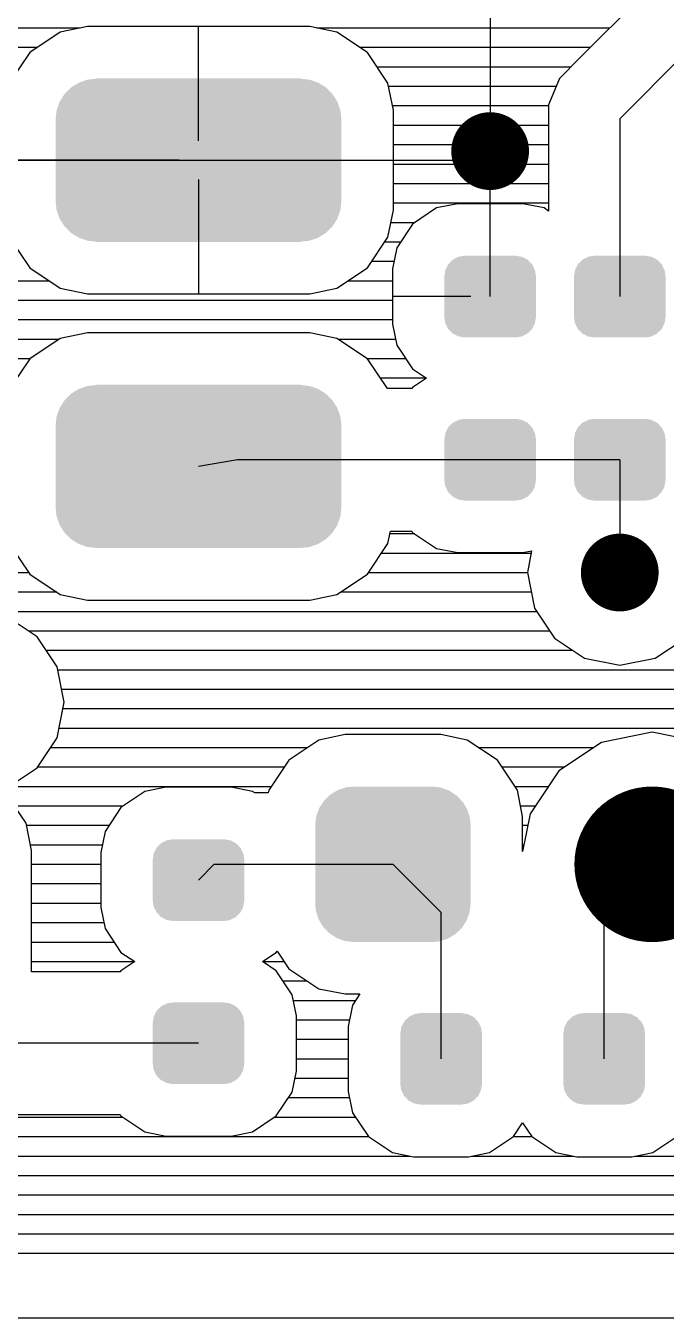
# Model space of a CAD drawing. Extents: x 295 to 953, y 10 to 290.
# Drawn here: x 667.57 to 682, y 78 to 107.11 of the extents above; entities that cross this region are included whole.
import ezdxf

# ---------------------------------------------------------------- set-up
doc = ezdxf.new("R2010")
doc.units = 0
doc.header["$LTSCALE"] = 5
doc.header["$MEASUREMENT"] = 0
doc.layers.get('0').update_dxf_attribs({"linetype": 'CONTINUOUS', "lineweight": 25})
doc.layers.add('DV-PEI-A6_BOT', color=7, linetype='CONTINUOUS')

msp = doc.modelspace()

# ---------------------------------------------------------------- linework, layer by layer
for points, const_width in [([(678.468, 104.289, -1), (677.592, 104.289, -1)], 0.876), ([(681.389, 94.796, -1), (680.513, 94.796, -1)], 0.876), ([(682.557, 88.223, -1), (680.805, 88.223, -1)], 1.753)]:
    msp.add_lwpolyline(points, format="xyb", close=True, dxfattribs=dict(const_width=const_width))
for points in [[(674.475, 105.577), (674.333, 105.719), (668.44, 105.577), (668.583, 105.719)], [(674.333, 105.719), (674.327, 105.723), (668.583, 105.719), (668.587, 105.723)], [(674.327, 105.723), (674.158, 105.829), (668.587, 105.723), (668.759, 105.829)], [(674.158, 105.829), (674.151, 105.832), (668.759, 105.829), (668.763, 105.832)], [(674.151, 105.832), (673.962, 105.897), (668.763, 105.832), (668.955, 105.897)], [(673.962, 105.897), (673.951, 105.899), (668.955, 105.897), (668.959, 105.899)], [(673.951, 105.899), (673.756, 105.92), (668.959, 105.899), (669.159, 105.92)], [(673.756, 105.92), (673.756, 105.925), (669.159, 105.92), (669.159, 105.925)], [(674.655, 105.207), (674.589, 105.397), (668.26, 105.207), (668.327, 105.397)], [(674.589, 105.397), (674.586, 105.403), (668.327, 105.397), (668.329, 105.403)], [(674.586, 105.403), (674.479, 105.573), (668.329, 105.403), (668.437, 105.573)], [(674.479, 105.573), (674.475, 105.577), (668.437, 105.573), (668.44, 105.577)], [(674.68, 105.002), (674.657, 105.202), (668.236, 105.002), (668.259, 105.202)], [(674.657, 105.202), (674.655, 105.207), (668.259, 105.202), (668.26, 105.207)], [(674.677, 104.928), (674.68, 105.002), (668.239, 104.928), (668.236, 105.002)], [(674.677, 103.241), (674.677, 104.928), (668.239, 103.241), (668.239, 104.928)], [(674.68, 103.167), (674.677, 103.241), (668.236, 103.167), (668.239, 103.241)], [(674.656, 102.967), (674.68, 103.167), (668.258, 102.967), (668.236, 103.167)], [(674.656, 102.962), (674.656, 102.967), (668.26, 102.962), (668.258, 102.967)], [(674.589, 102.772), (674.656, 102.962), (668.326, 102.772), (668.26, 102.962)], [(674.587, 102.766), (674.589, 102.772), (668.329, 102.766), (668.326, 102.772)], [(674.479, 102.596), (674.587, 102.766), (668.436, 102.596), (668.329, 102.766)], [(674.476, 102.592), (674.479, 102.596), (668.44, 102.592), (668.436, 102.596)], [(674.332, 102.45), (674.476, 102.592), (668.582, 102.45), (668.44, 102.592)], [(674.329, 102.446), (674.332, 102.45), (668.588, 102.446), (668.582, 102.45)], [(674.157, 102.34), (674.329, 102.446), (668.758, 102.34), (668.588, 102.446)], [(674.152, 102.337), (674.157, 102.34), (668.765, 102.337), (668.758, 102.34)], [(673.96, 102.272), (674.152, 102.337), (668.953, 102.272), (668.765, 102.337)], [(673.957, 102.27), (673.96, 102.272), (668.965, 102.27), (668.953, 102.272)], [(673.756, 102.249), (673.957, 102.27), (669.159, 102.249), (668.965, 102.27)], [(673.756, 102.244), (673.756, 102.249), (669.159, 102.244), (669.159, 102.249)], [(678.861, 101.849), (678.749, 101.908), (677.194, 101.849), (677.316, 101.908)], [(678.749, 101.908), (678.721, 101.912), (677.316, 101.908), (677.325, 101.912)], [(678.721, 101.912), (678.605, 101.932), (677.325, 101.912), (677.454, 101.932)], [(681.782, 101.849), (681.67, 101.908), (680.115, 101.849), (680.237, 101.908)], [(681.67, 101.908), (681.642, 101.912), (680.237, 101.908), (680.246, 101.912)], [(681.642, 101.912), (681.526, 101.932), (680.246, 101.912), (680.375, 101.932)], [(679.061, 101.473), (679.042, 101.603), (676.999, 101.473), (677.02, 101.603)], [(679.042, 101.603), (679.035, 101.617), (677.02, 101.603), (677.022, 101.617)], [(679.035, 101.617), (678.979, 101.734), (677.022, 101.617), (677.083, 101.734)], [(678.979, 101.734), (678.967, 101.747), (677.083, 101.734), (677.089, 101.747)], [(678.967, 101.747), (678.878, 101.839), (677.089, 101.747), (677.185, 101.839)], [(678.878, 101.839), (678.861, 101.849), (677.185, 101.839), (677.194, 101.849)], [(681.982, 101.473), (681.963, 101.603), (679.92, 101.473), (679.941, 101.603)], [(681.963, 101.603), (681.956, 101.617), (679.941, 101.603), (679.943, 101.617)], [(681.956, 101.617), (681.9, 101.734), (679.943, 101.617), (680.004, 101.734)], [(681.9, 101.734), (681.888, 101.747), (680.004, 101.734), (680.01, 101.747)], [(681.888, 101.747), (681.799, 101.839), (680.01, 101.747), (680.106, 101.839)], [(681.799, 101.839), (681.782, 101.849), (680.106, 101.839), (680.115, 101.849)], [(679.064, 100.55), (679.064, 101.473), (676.996, 100.55), (676.996, 101.473)], [(681.985, 100.55), (681.985, 101.473), (679.917, 100.55), (679.917, 101.473)], [(679.04, 100.421), (679.061, 100.55), (677.017, 100.421), (676.999, 100.55)], [(681.961, 100.421), (681.982, 100.55), (679.938, 100.421), (679.92, 100.55)], [(679.038, 100.406), (679.04, 100.421), (677.024, 100.406), (677.017, 100.421)], [(678.977, 100.289), (679.038, 100.406), (677.08, 100.289), (677.024, 100.406)], [(678.971, 100.277), (678.977, 100.289), (677.092, 100.277), (677.08, 100.289)], [(678.875, 100.184), (678.971, 100.277), (677.182, 100.184), (677.092, 100.277)], [(678.866, 100.175), (678.875, 100.184), (677.199, 100.175), (677.182, 100.184)], [(678.744, 100.116), (678.866, 100.175), (677.311, 100.116), (677.199, 100.175)], [(681.959, 100.406), (681.961, 100.421), (679.945, 100.406), (679.938, 100.421)], [(681.898, 100.289), (681.959, 100.406), (680.001, 100.289), (679.945, 100.406)], [(681.892, 100.277), (681.898, 100.289), (680.013, 100.277), (680.001, 100.289)], [(681.796, 100.184), (681.892, 100.277), (680.103, 100.184), (680.013, 100.277)], [(681.787, 100.175), (681.796, 100.184), (680.12, 100.175), (680.103, 100.184)], [(681.665, 100.116), (681.787, 100.175), (680.232, 100.116), (680.12, 100.175)], [(678.735, 100.111), (678.744, 100.116), (677.338, 100.111), (677.311, 100.116)], [(678.605, 100.092), (678.735, 100.111), (677.454, 100.092), (677.338, 100.111)], [(681.656, 100.111), (681.665, 100.116), (680.259, 100.111), (680.232, 100.116)], [(681.526, 100.092), (681.656, 100.111), (680.375, 100.092), (680.259, 100.111)], [(674.151, 98.932), (673.962, 98.998), (668.763, 98.932), (668.955, 98.998)], [(673.962, 98.998), (673.951, 98.999), (668.955, 98.998), (668.959, 98.999)], [(673.951, 98.999), (673.756, 99.021), (668.959, 98.999), (669.159, 99.021)], [(673.756, 99.021), (673.756, 99.025), (669.159, 99.021), (669.159, 99.025)], [(674.475, 98.678), (674.333, 98.82), (668.44, 98.678), (668.583, 98.82)], [(674.333, 98.82), (674.327, 98.824), (668.583, 98.82), (668.587, 98.824)], [(674.327, 98.824), (674.158, 98.93), (668.587, 98.824), (668.759, 98.93)], [(674.158, 98.93), (674.151, 98.932), (668.759, 98.93), (668.763, 98.932)], [(674.655, 98.308), (674.589, 98.498), (668.26, 98.308), (668.327, 98.498)], [(674.589, 98.498), (674.586, 98.503), (668.327, 98.498), (668.329, 98.503)], [(674.586, 98.503), (674.479, 98.673), (668.329, 98.503), (668.437, 98.673)], [(674.479, 98.673), (674.475, 98.678), (668.437, 98.673), (668.44, 98.678)], [(674.68, 98.102), (674.657, 98.302), (668.236, 98.102), (668.259, 98.302)], [(674.657, 98.302), (674.655, 98.308), (668.259, 98.302), (668.26, 98.308)], [(678.967, 98.072), (678.878, 98.165), (677.089, 98.072), (677.185, 98.165)], [(678.878, 98.165), (678.861, 98.174), (677.185, 98.165), (677.194, 98.174)], [(678.861, 98.174), (678.749, 98.233), (677.194, 98.174), (677.316, 98.233)], [(678.749, 98.233), (678.721, 98.238), (677.316, 98.233), (677.325, 98.238)], [(678.721, 98.238), (678.605, 98.257), (677.325, 98.238), (677.454, 98.257)], [(681.888, 98.072), (681.799, 98.165), (680.01, 98.072), (680.106, 98.165)], [(681.799, 98.165), (681.782, 98.174), (680.106, 98.165), (680.115, 98.174)], [(681.782, 98.174), (681.67, 98.233), (680.115, 98.174), (680.237, 98.233)], [(681.67, 98.233), (681.642, 98.238), (680.237, 98.233), (680.246, 98.238)], [(681.642, 98.238), (681.526, 98.257), (680.246, 98.238), (680.375, 98.257)], [(674.677, 98.029), (674.68, 98.102), (668.239, 98.029), (668.236, 98.102)], [(674.677, 96.341), (674.677, 98.029), (668.239, 96.341), (668.239, 98.029)], [(679.061, 97.799), (679.042, 97.928), (676.999, 97.799), (677.02, 97.928)], [(679.042, 97.928), (679.035, 97.943), (677.02, 97.928), (677.022, 97.943)], [(679.035, 97.943), (678.979, 98.06), (677.022, 97.943), (677.083, 98.06)], [(678.979, 98.06), (678.967, 98.072), (677.083, 98.06), (677.089, 98.072)], [(681.982, 97.799), (681.963, 97.928), (679.92, 97.799), (679.941, 97.928)], [(681.963, 97.928), (681.956, 97.943), (679.941, 97.928), (679.943, 97.943)], [(681.956, 97.943), (681.9, 98.06), (679.943, 97.943), (680.004, 98.06)], [(681.9, 98.06), (681.888, 98.072), (680.004, 98.06), (680.01, 98.072)], [(679.064, 96.876), (679.064, 97.799), (676.996, 96.876), (676.996, 97.799)], [(681.985, 96.876), (681.985, 97.799), (679.917, 96.876), (679.917, 97.799)], [(679.04, 96.746), (679.061, 96.876), (677.017, 96.746), (676.999, 96.876)], [(679.038, 96.731), (679.04, 96.746), (677.024, 96.731), (677.017, 96.746)], [(678.977, 96.614), (679.038, 96.731), (677.08, 96.614), (677.024, 96.731)], [(681.961, 96.746), (681.982, 96.876), (679.938, 96.746), (679.92, 96.876)], [(681.959, 96.731), (681.961, 96.746), (679.945, 96.731), (679.938, 96.746)], [(681.898, 96.614), (681.959, 96.731), (680.001, 96.614), (679.945, 96.731)], [(678.971, 96.602), (678.977, 96.614), (677.092, 96.602), (677.08, 96.614)], [(678.875, 96.509), (678.971, 96.602), (677.182, 96.509), (677.092, 96.602)], [(678.866, 96.5), (678.875, 96.509), (677.199, 96.5), (677.182, 96.509)], [(678.744, 96.441), (678.866, 96.5), (677.311, 96.441), (677.199, 96.5)], [(678.735, 96.436), (678.744, 96.441), (677.338, 96.436), (677.311, 96.441)], [(678.605, 96.417), (678.735, 96.436), (677.454, 96.417), (677.338, 96.436)], [(681.892, 96.602), (681.898, 96.614), (680.013, 96.602), (680.001, 96.614)], [(681.796, 96.509), (681.892, 96.602), (680.103, 96.509), (680.013, 96.602)], [(681.787, 96.5), (681.796, 96.509), (680.12, 96.5), (680.103, 96.509)], [(681.665, 96.441), (681.787, 96.5), (680.232, 96.441), (680.12, 96.5)], [(681.656, 96.436), (681.665, 96.441), (680.259, 96.436), (680.232, 96.441)], [(681.526, 96.417), (681.656, 96.436), (680.375, 96.417), (680.259, 96.436)], [(674.68, 96.268), (674.677, 96.341), (668.236, 96.268), (668.239, 96.341)], [(674.656, 96.068), (674.68, 96.268), (668.258, 96.068), (668.236, 96.268)], [(674.656, 96.062), (674.656, 96.068), (668.26, 96.062), (668.258, 96.068)], [(674.589, 95.872), (674.656, 96.062), (668.326, 95.872), (668.26, 96.062)], [(674.587, 95.867), (674.589, 95.872), (668.329, 95.867), (668.326, 95.872)], [(674.479, 95.697), (674.587, 95.867), (668.436, 95.697), (668.329, 95.867)], [(674.476, 95.692), (674.479, 95.697), (668.44, 95.692), (668.436, 95.697)], [(674.332, 95.55), (674.476, 95.692), (668.582, 95.55), (668.44, 95.692)], [(674.329, 95.547), (674.332, 95.55), (668.588, 95.547), (668.582, 95.55)], [(674.157, 95.44), (674.329, 95.547), (668.758, 95.44), (668.588, 95.547)], [(674.152, 95.438), (674.157, 95.44), (668.765, 95.438), (668.758, 95.44)], [(673.96, 95.372), (674.152, 95.438), (668.953, 95.372), (668.765, 95.438)], [(673.957, 95.371), (673.96, 95.372), (668.965, 95.371), (668.953, 95.372)], [(673.756, 95.35), (673.957, 95.371), (669.159, 95.35), (668.965, 95.371)], [(673.756, 95.345), (673.756, 95.35), (669.159, 95.345), (669.159, 95.35)], [(677.058, 89.902), (676.916, 89.953), (674.609, 89.902), (674.775, 89.953)], [(676.916, 89.953), (676.843, 89.961), (674.775, 89.953), (674.802, 89.961)], [(676.843, 89.961), (676.715, 89.976), (674.802, 89.961), (674.963, 89.976)], [(677.384, 89.66), (677.275, 89.774), (674.289, 89.66), (674.408, 89.774)], [(677.275, 89.774), (677.236, 89.799), (674.408, 89.774), (674.435, 89.799)], [(677.236, 89.799), (677.106, 89.884), (674.435, 89.799), (674.58, 89.884)], [(677.106, 89.884), (677.058, 89.902), (674.58, 89.884), (674.609, 89.902)], [(677.565, 89.3), (677.517, 89.453), (674.11, 89.3), (674.165, 89.453)], [(677.517, 89.453), (677.495, 89.491), (674.165, 89.453), (674.178, 89.491)], [(677.495, 89.491), (677.415, 89.628), (674.178, 89.491), (674.268, 89.628)], [(677.415, 89.628), (677.384, 89.66), (674.268, 89.628), (674.289, 89.66)], [(677.592, 89.1), (677.577, 89.26), (674.087, 89.1), (674.105, 89.26)], [(677.592, 87.347), (677.592, 89.1), (674.087, 87.347), (674.087, 89.1)], [(677.577, 89.26), (677.565, 89.3), (674.105, 89.26), (674.11, 89.3)], [(672.463, 88.473), (672.407, 88.59), (670.45, 88.473), (670.511, 88.59)], [(672.407, 88.59), (672.395, 88.602), (670.511, 88.59), (670.517, 88.602)], [(672.395, 88.602), (672.306, 88.695), (670.517, 88.602), (670.612, 88.695)], [(672.306, 88.695), (672.289, 88.704), (670.612, 88.695), (670.622, 88.704)], [(672.289, 88.704), (672.177, 88.763), (670.622, 88.704), (670.743, 88.763)], [(672.177, 88.763), (672.149, 88.768), (670.743, 88.763), (670.753, 88.768)], [(672.149, 88.768), (672.033, 88.787), (670.753, 88.768), (670.882, 88.787)], [(672.492, 87.406), (672.492, 88.329), (670.424, 87.406), (670.424, 88.329)], [(672.489, 88.329), (672.47, 88.458), (670.427, 88.329), (670.447, 88.458)], [(672.47, 88.458), (672.463, 88.473), (670.447, 88.458), (670.45, 88.473)], [(672.468, 87.276), (672.489, 87.406), (670.445, 87.276), (670.427, 87.406)], [(677.573, 87.187), (677.592, 87.347), (674.101, 87.187), (674.087, 87.347)], [(672.466, 87.262), (672.468, 87.276), (670.452, 87.262), (670.445, 87.276)], [(672.405, 87.145), (672.466, 87.262), (670.508, 87.145), (670.452, 87.262)], [(672.398, 87.132), (672.405, 87.145), (670.52, 87.132), (670.508, 87.145)], [(672.303, 87.039), (672.398, 87.132), (670.609, 87.039), (670.52, 87.132)], [(677.568, 87.147), (677.573, 87.187), (674.114, 87.147), (674.101, 87.187)], [(677.513, 86.994), (677.568, 87.147), (674.161, 86.994), (674.114, 87.147)], [(672.294, 87.03), (672.303, 87.039), (670.626, 87.03), (670.609, 87.039)], [(672.172, 86.971), (672.294, 87.03), (670.738, 86.971), (670.626, 87.03)], [(672.162, 86.966), (672.172, 86.971), (670.766, 86.966), (670.738, 86.971)], [(672.033, 86.947), (672.162, 86.966), (670.882, 86.947), (670.766, 86.966)], [(677.5, 86.956), (677.513, 86.994), (674.183, 86.956), (674.161, 86.994)], [(677.41, 86.819), (677.5, 86.956), (674.263, 86.819), (674.183, 86.956)], [(677.39, 86.787), (677.41, 86.819), (674.294, 86.787), (674.263, 86.819)], [(677.27, 86.673), (677.39, 86.787), (674.403, 86.673), (674.294, 86.787)], [(677.243, 86.648), (677.27, 86.673), (674.442, 86.648), (674.403, 86.673)], [(677.099, 86.563), (677.243, 86.648), (674.572, 86.563), (674.442, 86.648)], [(677.069, 86.545), (677.099, 86.563), (674.62, 86.545), (674.572, 86.563)], [(676.903, 86.494), (677.069, 86.545), (674.762, 86.494), (674.62, 86.545)], [(676.876, 86.486), (676.903, 86.494), (674.835, 86.486), (674.762, 86.494)], [(676.715, 86.471), (676.876, 86.486), (674.963, 86.471), (674.835, 86.486)], [(672.395, 84.928), (672.306, 85.02), (670.517, 84.928), (670.612, 85.02)], [(672.306, 85.02), (672.289, 85.029), (670.612, 85.02), (670.622, 85.029)], [(672.289, 85.029), (672.177, 85.088), (670.622, 85.029), (670.743, 85.088)], [(672.177, 85.088), (672.149, 85.093), (670.743, 85.088), (670.753, 85.093)], [(672.149, 85.093), (672.033, 85.113), (670.753, 85.093), (670.882, 85.113)], [(672.489, 84.654), (672.47, 84.783), (670.427, 84.654), (670.447, 84.783)], [(672.47, 84.783), (672.463, 84.798), (670.447, 84.783), (670.45, 84.798)], [(672.463, 84.798), (672.407, 84.915), (670.45, 84.798), (670.511, 84.915)], [(672.407, 84.915), (672.395, 84.928), (670.511, 84.915), (670.517, 84.928)], [(677.75, 84.69), (677.661, 84.782), (676.098, 84.69), (676.194, 84.782)], [(677.661, 84.782), (677.643, 84.791), (676.194, 84.782), (676.204, 84.791)], [(677.643, 84.791), (677.531, 84.849), (676.204, 84.791), (676.326, 84.849)], [(677.531, 84.849), (677.501, 84.854), (676.326, 84.849), (676.336, 84.854)], [(677.501, 84.854), (677.387, 84.872), (676.336, 84.854), (676.464, 84.872)], [(677.387, 84.872), (677.387, 84.876), (676.464, 84.872), (676.464, 84.876)], [(681.424, 84.69), (681.335, 84.782), (679.773, 84.69), (679.869, 84.782)], [(681.335, 84.782), (681.317, 84.791), (679.869, 84.782), (679.879, 84.791)], [(681.317, 84.791), (681.206, 84.849), (679.879, 84.791), (680, 84.849)], [(681.206, 84.849), (681.176, 84.854), (680, 84.849), (680.01, 84.854)], [(681.176, 84.854), (681.062, 84.872), (680.01, 84.854), (680.139, 84.872)], [(681.062, 84.872), (681.062, 84.876), (680.139, 84.872), (680.139, 84.876)], [(672.492, 83.731), (672.492, 84.654), (670.424, 83.731), (670.424, 84.654)], [(677.846, 84.417), (677.826, 84.546), (676.006, 84.417), (676.027, 84.546)], [(677.826, 84.546), (677.819, 84.561), (676.027, 84.546), (676.03, 84.561)], [(677.819, 84.561), (677.763, 84.677), (676.03, 84.561), (676.092, 84.677)], [(677.763, 84.677), (677.75, 84.69), (676.092, 84.677), (676.098, 84.69)], [(681.521, 84.417), (681.501, 84.546), (679.68, 84.417), (679.702, 84.546)], [(681.501, 84.546), (681.494, 84.561), (679.702, 84.546), (679.705, 84.561)], [(681.494, 84.561), (681.437, 84.677), (679.705, 84.561), (679.766, 84.677)], [(681.437, 84.677), (681.424, 84.69), (679.766, 84.677), (679.773, 84.69)], [(677.846, 84.415), (677.846, 84.417), (676.006, 84.415), (676.006, 84.417)], [(677.846, 83.269), (677.846, 84.415), (676.006, 83.269), (676.006, 84.415)], [(681.521, 84.415), (681.521, 84.417), (679.68, 84.415), (679.68, 84.417)], [(681.521, 83.269), (681.521, 84.415), (679.68, 83.269), (679.68, 84.415)], [(672.468, 83.602), (672.489, 83.731), (670.445, 83.602), (670.427, 83.731)], [(672.466, 83.587), (672.468, 83.602), (670.452, 83.587), (670.445, 83.602)], [(672.405, 83.47), (672.466, 83.587), (670.508, 83.47), (670.452, 83.587)], [(672.398, 83.457), (672.405, 83.47), (670.52, 83.457), (670.508, 83.47)], [(672.303, 83.365), (672.398, 83.457), (670.609, 83.365), (670.52, 83.457)], [(672.294, 83.356), (672.303, 83.365), (670.626, 83.356), (670.609, 83.365)], [(672.172, 83.297), (672.294, 83.356), (670.738, 83.297), (670.626, 83.356)], [(672.162, 83.292), (672.172, 83.297), (670.766, 83.292), (670.738, 83.297)], [(672.033, 83.272), (672.162, 83.292), (670.882, 83.272), (670.766, 83.292)], [(677.846, 83.267), (677.846, 83.269), (676.006, 83.267), (676.006, 83.269)], [(677.824, 83.138), (677.846, 83.267), (676.025, 83.138), (676.006, 83.267)], [(681.521, 83.267), (681.521, 83.269), (679.68, 83.267), (679.68, 83.269)], [(681.499, 83.138), (681.521, 83.267), (679.7, 83.138), (679.68, 83.267)], [(677.821, 83.123), (677.824, 83.138), (676.033, 83.123), (676.025, 83.138)], [(677.76, 83.007), (677.821, 83.123), (676.089, 83.007), (676.033, 83.123)], [(677.753, 82.994), (677.76, 83.007), (676.102, 82.994), (676.089, 83.007)], [(677.658, 82.902), (677.753, 82.994), (676.191, 82.902), (676.102, 82.994)], [(681.496, 83.123), (681.499, 83.138), (679.707, 83.123), (679.7, 83.138)], [(681.435, 83.007), (681.496, 83.123), (679.764, 83.007), (679.707, 83.123)], [(681.428, 82.994), (681.435, 83.007), (679.776, 82.994), (679.764, 83.007)], [(681.332, 82.902), (681.428, 82.994), (679.865, 82.902), (679.776, 82.994)], [(677.648, 82.893), (677.658, 82.902), (676.209, 82.893), (676.191, 82.902)], [(677.526, 82.835), (677.648, 82.893), (676.32, 82.835), (676.209, 82.893)], [(677.516, 82.83), (677.526, 82.835), (676.35, 82.83), (676.32, 82.835)], [(677.387, 82.812), (677.516, 82.83), (676.464, 82.812), (676.35, 82.83)], [(677.387, 82.808), (677.387, 82.812), (676.464, 82.808), (676.464, 82.812)], [(681.322, 82.893), (681.332, 82.902), (679.884, 82.893), (679.865, 82.902)], [(681.201, 82.835), (681.322, 82.893), (679.995, 82.835), (679.884, 82.893)], [(681.19, 82.83), (681.201, 82.835), (680.025, 82.83), (679.995, 82.835)], [(681.062, 82.812), (681.19, 82.83), (680.139, 82.812), (680.025, 82.83)], [(681.062, 82.808), (681.062, 82.812), (680.139, 82.808), (680.139, 82.812)]]:
    msp.add_solid(points)
at = {"layer": 'DV-PEI-A6_BOT'}
for p, q in [((678.03, 110.482), (678.03, 104.289)), ((681.506, 107.841), (680.045, 106.38)), ((668.794, 107.058), (646.834, 107.058)), ((668.344, 106.97), (667.655, 106.509)), ((668.957, 107.093), (668.344, 106.97)), ((673.964, 107.093), (668.957, 107.093)), ((671.458, 104.523), (671.458, 107.093)), ((674.577, 106.97), (673.964, 107.093)), ((680.729, 107.058), (674.127, 107.058)), ((675.267, 106.509), (674.577, 106.97)), ((667.824, 106.62), (647.909, 106.62)), ((680.291, 106.62), (675.097, 106.62)), ((667.655, 106.509), (667.193, 105.82)), ((675.728, 105.82), (675.267, 106.509)), ((680.045, 106.38), (679.59, 105.925)), ((680.951, 105.019), (682.411, 106.48)), ((679.853, 106.182), (675.483, 106.182)), ((675.851, 105.212), (675.728, 105.82)), ((679.52, 105.744), (675.74, 105.744)), ((679.59, 105.925), (679.344, 105.335)), ((679.344, 105.306), (675.827, 105.306)), ((675.851, 102.957), (675.851, 105.212)), ((679.344, 105.335), (679.344, 102.939)), ((679.344, 104.867), (675.851, 104.867)), ((680.951, 105.019), (680.951, 101.012)), ((679.344, 104.429), (675.851, 104.429)), ((677.831, 104.085), (678.03, 104.289)), ((678.03, 101.012), (678.03, 104.289)), ((661.567, 104.085), (671.458, 104.085)), ((671.02, 104.085), (667.07, 104.085)), ((671.458, 104.085), (677.831, 104.085)), ((671.896, 104.085), (675.851, 104.085)), ((679.344, 103.991), (675.851, 103.991)), ((671.458, 103.646), (671.458, 101.076)), ((679.344, 103.553), (675.851, 103.553)), ((679.344, 103.115), (675.851, 103.115)), ((677.3, 103.103), (676.821, 103.01)), ((678.766, 103.103), (677.3, 103.103)), ((678.03, 101.45), (678.03, 103.103)), ((679.245, 103.01), (678.766, 103.103)), ((675.728, 102.349), (675.851, 102.957)), ((676.821, 103.01), (676.283, 102.647)), ((679.344, 102.939), (679.245, 103.01)), ((676.33, 102.677), (675.792, 102.677)), ((676.283, 102.647), (675.927, 102.11)), ((667.193, 102.349), (667.655, 101.66)), ((675.267, 101.66), (675.728, 102.349)), ((676.014, 102.238), (675.658, 102.238)), ((675.927, 102.11), (675.827, 101.637)), ((667.655, 101.66), (668.344, 101.199)), ((674.577, 101.199), (675.267, 101.66)), ((675.863, 101.8), (675.36, 101.8)), ((675.827, 101.637), (675.827, 100.392)), ((668.093, 101.362), (664.044, 101.362)), ((675.827, 101.362), (674.829, 101.362)), ((668.344, 101.199), (668.957, 101.076)), ((668.957, 101.076), (673.964, 101.076)), ((673.964, 101.076), (674.577, 101.199)), ((675.827, 100.924), (664.044, 100.924)), ((677.592, 101.012), (675.827, 101.012)), ((675.827, 100.486), (664.044, 100.486)), ((668.957, 100.194), (668.344, 100.071)), ((673.964, 100.194), (668.957, 100.194)), ((674.577, 100.071), (673.964, 100.194)), ((675.827, 100.392), (675.927, 99.919)), ((668.315, 100.048), (664.044, 100.048)), ((668.344, 100.071), (667.655, 99.61)), ((675.267, 99.61), (674.577, 100.071)), ((675.898, 100.048), (674.607, 100.048)), ((675.927, 99.919), (676.283, 99.382)), ((667.66, 99.61), (664.044, 99.61)), ((667.655, 99.61), (667.193, 98.92)), ((676.131, 99.61), (675.261, 99.61)), ((675.716, 98.944), (675.267, 99.61)), ((676.283, 99.382), (676.593, 99.177)), ((676.593, 99.171), (675.559, 99.171)), ((676.593, 99.177), (676.283, 98.967)), ((676.266, 98.944), (675.716, 98.944)), ((676.283, 98.967), (676.266, 98.944)), ((672.34, 97.337), (671.458, 97.185)), ((678.03, 97.337), (672.34, 97.337)), ((680.951, 97.337), (678.03, 97.337)), ((680.951, 97.337), (680.951, 94.796)), ((675.728, 95.45), (675.781, 95.73)), ((676.33, 95.666), (675.769, 95.666)), ((675.781, 95.73), (676.266, 95.73)), ((676.266, 95.73), (676.283, 95.701)), ((676.283, 95.701), (676.821, 95.339)), ((667.193, 95.45), (667.655, 94.761)), ((675.267, 94.761), (675.728, 95.45)), ((678.959, 95.228), (675.582, 95.228)), ((676.821, 95.339), (677.3, 95.246)), ((677.3, 95.246), (678.766, 95.246)), ((678.766, 95.246), (678.965, 95.286)), ((678.965, 95.286), (678.871, 94.796)), ((667.631, 94.79), (644.731, 94.79)), ((667.655, 94.761), (668.344, 94.299)), ((674.577, 94.299), (675.267, 94.761)), ((678.871, 94.79), (675.29, 94.79)), ((678.871, 94.796), (679.029, 93.995)), ((668.262, 94.352), (644.731, 94.352)), ((678.959, 94.352), (674.659, 94.352)), ((668.344, 94.299), (668.957, 94.176)), ((668.957, 94.176), (673.964, 94.176)), ((673.964, 94.176), (674.577, 94.299)), ((679.081, 93.914), (666.55, 93.914)), ((667.824, 93.347), (667.146, 93.797)), ((679.029, 93.995), (679.479, 93.318)), ((679.374, 93.475), (667.625, 93.475)), ((668.274, 92.669), (667.824, 93.347)), ((679.479, 93.318), (680.156, 92.868)), ((681.751, 92.868), (682.429, 93.318)), ((679.899, 93.037), (668.028, 93.037)), ((680.156, 92.868), (680.951, 92.71)), ((680.951, 92.71), (681.751, 92.868)), ((668.432, 91.875), (668.274, 92.669)), ((689.696, 92.599), (668.285, 92.599)), ((689.398, 92.161), (668.373, 92.161)), ((668.274, 91.074), (668.432, 91.875)), ((689.212, 91.723), (668.402, 91.723)), ((689.124, 91.285), (668.315, 91.285)), ((674.764, 91.144), (674.168, 91.022)), ((676.92, 91.144), (674.764, 91.144)), ((677.516, 91.022), (676.92, 91.144)), ((681.681, 91.197), (680.542, 90.969)), ((682.826, 90.969), (681.681, 91.197)), ((667.824, 90.397), (668.274, 91.074)), ((673.905, 90.847), (668.128, 90.847)), ((674.168, 91.022), (673.491, 90.572)), ((678.193, 90.572), (677.516, 91.022)), ((680.361, 90.847), (677.779, 90.847)), ((680.542, 90.969), (679.578, 90.327)), ((673.491, 90.572), (673.041, 89.894)), ((678.643, 89.894), (678.193, 90.572)), ((667.146, 89.947), (667.824, 90.397)), ((673.386, 90.408), (667.83, 90.408)), ((679.707, 90.408), (678.299, 90.408)), ((679.578, 90.327), (678.935, 89.363)), ((673.093, 89.97), (667.187, 89.97)), ((670.727, 89.959), (670.248, 89.865)), ((672.194, 89.959), (670.727, 89.959)), ((672.673, 89.865), (672.194, 89.959)), ((679.344, 89.97), (678.591, 89.97)), ((667.573, 89.147), (667.111, 89.836)), ((670.248, 89.865), (669.711, 89.503)), ((672.725, 89.83), (672.673, 89.865)), ((673.029, 89.83), (672.725, 89.83)), ((673.041, 89.894), (673.029, 89.83)), ((678.76, 89.298), (678.643, 89.894)), ((669.758, 89.532), (667.316, 89.532)), ((669.711, 89.503), (669.355, 88.965)), ((679.046, 89.532), (678.713, 89.532)), ((667.695, 88.533), (667.573, 89.147)), ((669.442, 89.094), (667.584, 89.094)), ((678.935, 89.363), (678.76, 88.51)), ((678.76, 88.51), (678.76, 89.298)), ((678.883, 89.094), (678.76, 89.094)), ((669.355, 88.965), (669.255, 88.492)), ((669.29, 88.656), (667.672, 88.656)), ((667.695, 85.799), (667.695, 88.533)), ((678.795, 88.656), (678.76, 88.656)), ((669.255, 88.218), (667.695, 88.218)), ((669.255, 88.492), (669.255, 87.248)), ((671.458, 87.867), (671.814, 88.223)), ((671.814, 88.223), (675.839, 88.223)), ((676.926, 87.137), (675.839, 88.223)), ((680.6, 87.137), (681.681, 88.223)), ((681.331, 87.137), (681.681, 88.223)), ((681.681, 88.223), (687.523, 88.223)), ((669.255, 87.78), (667.695, 87.78)), ((669.255, 87.341), (667.695, 87.341)), ((669.255, 87.248), (669.355, 86.775)), ((676.926, 83.842), (676.926, 87.137)), ((680.6, 83.842), (680.6, 87.137)), ((669.325, 86.903), (667.695, 86.903)), ((669.355, 86.775), (669.711, 86.237)), ((669.559, 86.465), (667.695, 86.465)), ((669.711, 86.237), (670.021, 86.033)), ((672.901, 86.033), (673.21, 86.237)), ((673.21, 86.237), (673.228, 86.266)), ((673.228, 86.266), (673.491, 85.869)), ((670.021, 86.027), (667.695, 86.027)), ((670.021, 86.033), (669.711, 85.822)), ((673.21, 85.822), (672.901, 86.033)), ((673.386, 86.027), (672.901, 86.027)), ((669.693, 85.799), (667.695, 85.799)), ((669.711, 85.822), (669.693, 85.799)), ((673.567, 85.285), (673.21, 85.822)), ((673.911, 85.589), (673.362, 85.589)), ((673.491, 85.869), (674.168, 85.419)), ((674.168, 85.419), (674.764, 85.302)), ((674.764, 85.302), (675.097, 85.302)), ((675.097, 85.302), (674.928, 85.051)), ((673.666, 84.812), (673.567, 85.285)), ((674.998, 85.151), (673.596, 85.151)), ((674.928, 85.051), (674.834, 84.572)), ((673.666, 83.567), (673.666, 84.812)), ((674.864, 84.712), (673.666, 84.712)), ((674.834, 84.572), (674.834, 83.106)), ((671.458, 84.193), (666.527, 84.193)), ((674.834, 84.274), (673.666, 84.274)), ((673.567, 83.094), (673.666, 83.567)), ((674.834, 83.836), (673.666, 83.836)), ((674.834, 83.398), (673.631, 83.398)), ((673.21, 82.557), (673.567, 83.094)), ((674.834, 83.106), (674.928, 82.627)), ((674.864, 82.96), (673.479, 82.96)), ((669.758, 82.522), (667.316, 82.522)), ((667.351, 82.586), (669.693, 82.586)), ((669.693, 82.586), (669.711, 82.557)), ((669.711, 82.557), (670.248, 82.195)), ((672.673, 82.195), (673.21, 82.557)), ((674.998, 82.522), (673.164, 82.522)), ((674.928, 82.627), (675.29, 82.089)), ((678.556, 82.089), (678.76, 82.399)), ((678.76, 82.399), (678.97, 82.089)), ((670.248, 82.195), (670.727, 82.101)), ((670.727, 82.101), (672.194, 82.101)), ((672.194, 82.101), (672.673, 82.195)), ((675.296, 82.084), (666.907, 82.084)), ((675.29, 82.089), (675.827, 81.733)), ((678.018, 81.733), (678.556, 82.089)), ((678.976, 82.084), (678.55, 82.084)), ((678.97, 82.089), (679.508, 81.733)), ((681.699, 81.733), (682.236, 82.089)), ((676.236, 81.645), (665.849, 81.645)), ((675.827, 81.733), (676.301, 81.634)), ((676.301, 81.634), (677.545, 81.634)), ((677.545, 81.634), (678.018, 81.733)), ((679.917, 81.645), (677.609, 81.645)), ((679.508, 81.733), (679.981, 81.634)), ((679.981, 81.634), (681.225, 81.634)), ((681.225, 81.634), (681.699, 81.733)), ((684.871, 81.645), (681.29, 81.645)), ((684.947, 81.207), (606.652, 81.207)), ((685.169, 80.769), (585.066, 80.769)), ((685.537, 80.331), (585.154, 80.331)), ((708.414, 79.893), (585.125, 79.893)), ((675.839, 79.46), (585.037, 79.46)), ((707.672, 79.455), (675.839, 79.46)), ((858.075, 78), (515.377, 78))]:
    msp.add_line(p, q, dxfattribs=at)

doc.saveas('drawing.dxf')
